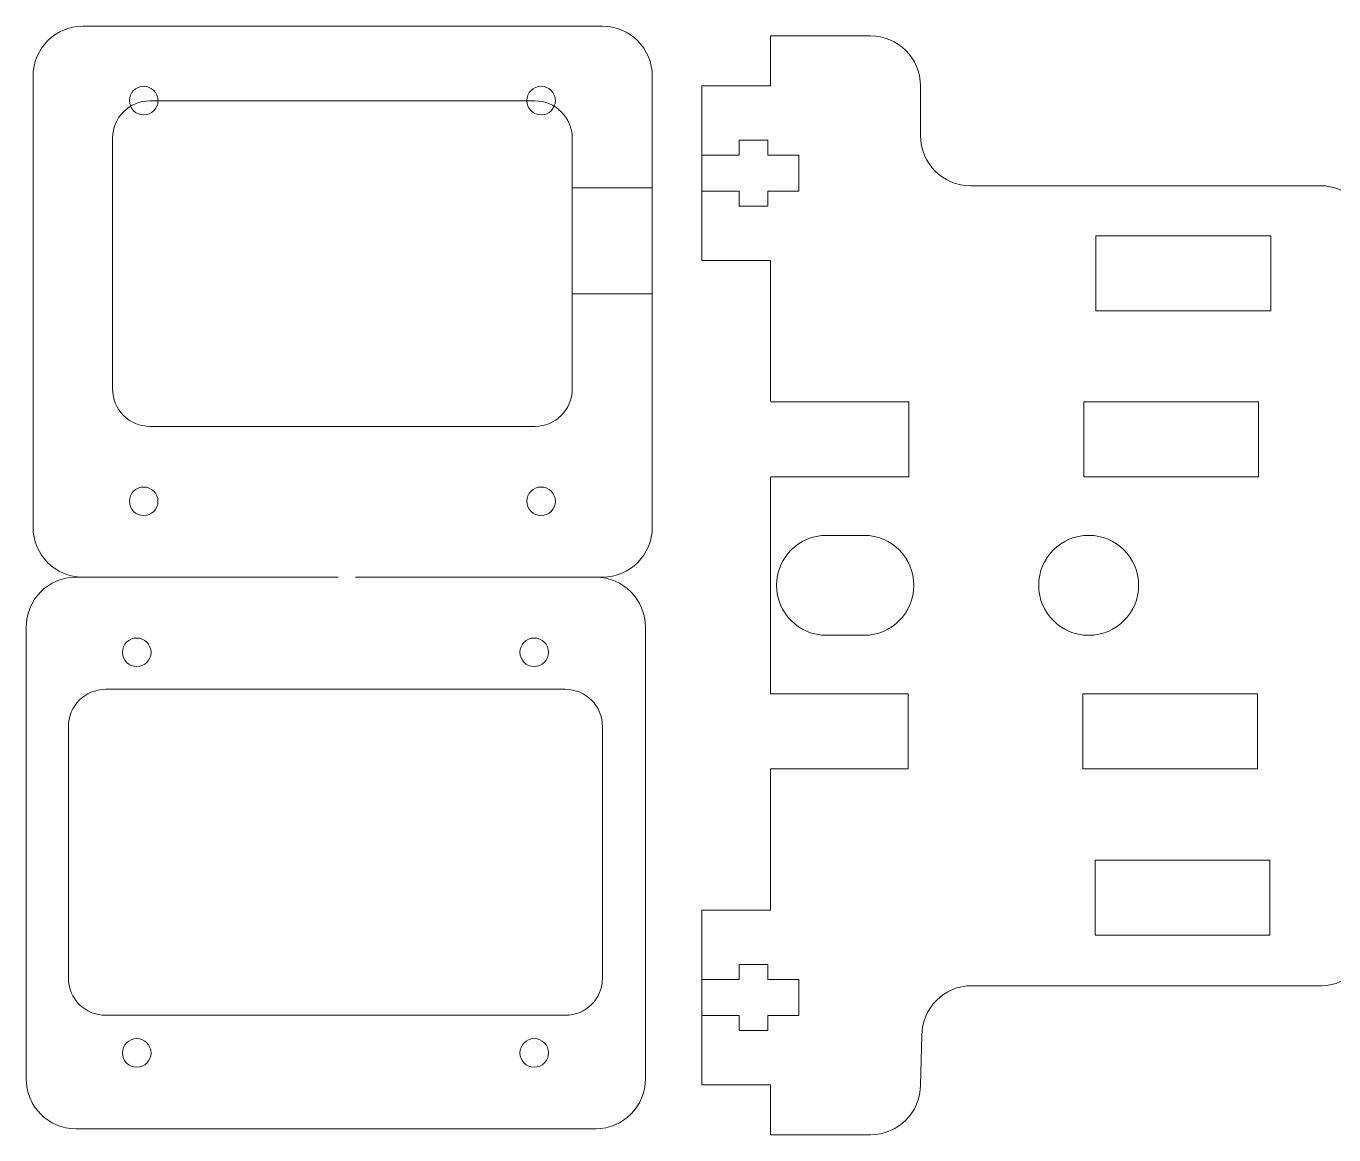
# Model space of a CAD drawing. Header units: inches. Extents: x -10 to 269, y 89 to 239.
# Drawn here: x 13.9 to 119.2, y 101.5 to 190.7 of the extents above; entities that cross this region are included whole.
import ezdxf

# ---------------------------------------------------------------- set-up
doc = ezdxf.new("R2010")
doc.units = ezdxf.units.IN
doc.header["$MEASUREMENT"] = 0
doc.layers.add('LAYER_1_0', color=7, linetype='Continuous')

# ---------------------------------------------------------------- blocks, each defined once
blk = doc.blocks.new('block 2')
at = {"layer": 'LAYER_1_0', "color": 1, "lineweight": 5}
blk.add_open_spline([(23.85, 184.74), (23.85, 184.74), (54.85, 184.74), (54.85, 184.74), (56.5, 184.74), (57.85, 183.39), (57.85, 181.74), (57.85, 181.74), (57.85, 161.54), (57.85, 161.54), (57.85, 159.88), (56.5, 158.54), (54.85, 158.54), (54.85, 158.54), (23.85, 158.54), (23.85, 158.54), (22.19, 158.54), (20.85, 159.88), (20.85, 161.54), (20.85, 161.54), (20.85, 181.74), (20.85, 181.74), (20.85, 183.39), (22.19, 184.74), (23.85, 184.74)], degree=3, knots=[0, 0, 0, 0, 1, 1, 1, 2, 2, 2, 3, 3, 3, 4, 4, 4, 5, 5, 5, 6, 6, 6, 7, 7, 7, 8, 8, 8, 8], dxfattribs=at)
blk = doc.blocks.new('block 3')
at = {"layer": 'LAYER_1_0', "color": 7, "lineweight": 5}
blk.add_open_spline([(59.74, 146.41), (61.95, 146.41), (63.74, 144.6), (63.74, 142.37), (63.74, 142.37), (63.74, 106.04), (63.74, 106.04), (63.74, 103.81), (61.95, 102.01), (59.74, 102.01), (59.74, 102.01), (17.89, 102.01), (17.89, 102.01), (15.68, 102.01), (13.89, 103.81), (13.89, 106.04), (13.89, 106.04), (13.89, 142.37), (13.89, 142.37), (13.89, 144.6), (15.68, 146.41), (17.89, 146.41), (17.89, 146.41), (39.01, 146.41), (39.01, 146.41)], degree=3, knots=[0, 0, 0, 0, 1, 1, 1, 2, 2, 2, 3, 3, 3, 4, 4, 4, 5, 5, 5, 6, 6, 6, 7, 7, 7, 8, 8, 8, 8], dxfattribs=at)
blk = doc.blocks.new('block 4')
at = {"layer": 'LAYER_1_0', "color": 1, "lineweight": 5}
blk.add_open_spline([(17.29, 114.15), (17.29, 112.49), (18.63, 111.15), (20.29, 111.15), (20.29, 111.15), (57.29, 111.15), (57.29, 111.15), (58.95, 111.15), (60.29, 112.49), (60.29, 114.15), (60.29, 114.15), (60.29, 134.38), (60.29, 134.38), (60.29, 136.04), (58.95, 137.38), (57.29, 137.38), (57.29, 137.38), (20.29, 137.38), (20.29, 137.38), (18.63, 137.38), (17.29, 136.04), (17.29, 134.38), (17.29, 134.38), (17.29, 114.15), (17.29, 114.15)], degree=3, knots=[0, 0, 0, 0, 1, 1, 1, 2, 2, 2, 3, 3, 3, 4, 4, 4, 5, 5, 5, 6, 6, 6, 7, 7, 7, 8, 8, 8, 8], dxfattribs=at)
blk = doc.blocks.new('block 5')
at = {"layer": 'LAYER_1_0', "color": 1, "lineweight": 5}
blk.add_open_spline([(56.5, 152.51), (56.5, 153.15), (55.98, 153.66), (55.35, 153.66), (54.71, 153.66), (54.2, 153.15), (54.2, 152.51), (54.2, 151.88), (54.71, 151.36), (55.35, 151.36), (55.98, 151.36), (56.5, 151.88), (56.5, 152.51)], degree=3, knots=[0, 0, 0, 0, 1, 1, 1, 2, 2, 2, 3, 3, 3, 4, 4, 4, 4], dxfattribs=at)
blk = doc.blocks.new('block 6')
at = {"layer": 'LAYER_1_0', "color": 1, "lineweight": 5}
blk.add_open_spline([(24.5, 152.51), (24.5, 153.15), (23.98, 153.66), (23.35, 153.66), (22.71, 153.66), (22.2, 153.15), (22.2, 152.51), (22.2, 151.88), (22.71, 151.36), (23.35, 151.36), (23.98, 151.36), (24.5, 151.88), (24.5, 152.51)], degree=3, knots=[0, 0, 0, 0, 1, 1, 1, 2, 2, 2, 3, 3, 3, 4, 4, 4, 4], dxfattribs=at)
blk = doc.blocks.new('block 7')
at = {"layer": 'LAYER_1_0', "color": 1, "lineweight": 5}
blk.add_open_spline([(24.5, 184.76), (24.5, 185.39), (23.98, 185.91), (23.35, 185.91), (22.71, 185.91), (22.2, 185.39), (22.2, 184.76), (22.2, 184.12), (22.71, 183.61), (23.35, 183.61), (23.98, 183.61), (24.5, 184.12), (24.5, 184.76)], degree=3, knots=[0, 0, 0, 0, 1, 1, 1, 2, 2, 2, 3, 3, 3, 4, 4, 4, 4], dxfattribs=at)
blk = doc.blocks.new('block 8')
at = {"layer": 'LAYER_1_0', "color": 1, "lineweight": 5}
blk.add_open_spline([(56.5, 184.76), (56.5, 185.39), (55.98, 185.91), (55.35, 185.91), (54.71, 185.91), (54.2, 185.39), (54.2, 184.76), (54.2, 184.12), (54.71, 183.61), (55.35, 183.61), (55.98, 183.61), (56.5, 184.12), (56.5, 184.76)], degree=3, knots=[0, 0, 0, 0, 1, 1, 1, 2, 2, 2, 3, 3, 3, 4, 4, 4, 4], dxfattribs=at)
blk = doc.blocks.new('block 9')
at = {"layer": 'LAYER_1_0', "color": 1, "lineweight": 5}
blk.add_open_spline([(55.94, 108.12), (55.94, 108.75), (55.43, 109.27), (54.79, 109.27), (54.16, 109.27), (53.64, 108.75), (53.64, 108.12), (53.64, 107.48), (54.16, 106.97), (54.79, 106.97), (55.43, 106.97), (55.94, 107.48), (55.94, 108.12)], degree=3, knots=[0, 0, 0, 0, 1, 1, 1, 2, 2, 2, 3, 3, 3, 4, 4, 4, 4], dxfattribs=at)
blk = doc.blocks.new('block 10')
at = {"layer": 'LAYER_1_0', "color": 1, "lineweight": 5}
blk.add_open_spline([(23.94, 108.12), (23.94, 108.75), (23.43, 109.27), (22.79, 109.27), (22.16, 109.27), (21.64, 108.75), (21.64, 108.12), (21.64, 107.48), (22.16, 106.97), (22.79, 106.97), (23.43, 106.97), (23.94, 107.48), (23.94, 108.12)], degree=3, knots=[0, 0, 0, 0, 1, 1, 1, 2, 2, 2, 3, 3, 3, 4, 4, 4, 4], dxfattribs=at)
blk = doc.blocks.new('block 11')
at = {"layer": 'LAYER_1_0', "color": 1, "lineweight": 5}
blk.add_open_spline([(23.94, 140.36), (23.94, 141), (23.43, 141.51), (22.79, 141.51), (22.15, 141.51), (21.64, 141), (21.64, 140.36), (21.64, 139.73), (22.15, 139.21), (22.79, 139.21), (23.43, 139.21), (23.94, 139.73), (23.94, 140.36)], degree=3, knots=[0, 0, 0, 0, 1, 1, 1, 2, 2, 2, 3, 3, 3, 4, 4, 4, 4], dxfattribs=at)
blk = doc.blocks.new('block 12')
at = {"layer": 'LAYER_1_0', "color": 1, "lineweight": 5}
blk.add_open_spline([(55.94, 140.36), (55.94, 141), (55.43, 141.51), (54.79, 141.51), (54.16, 141.51), (53.64, 141), (53.64, 140.36), (53.64, 139.73), (54.16, 139.21), (54.79, 139.21), (55.43, 139.21), (55.94, 139.73), (55.94, 140.36)], degree=3, knots=[0, 0, 0, 0, 1, 1, 1, 2, 2, 2, 3, 3, 3, 4, 4, 4, 4], dxfattribs=at)
blk = doc.blocks.new('block 13')
at = {"layer": 'LAYER_1_0', "color": 1, "lineweight": 5}
blk.add_lwpolyline([(57.85, 177.75), (64.3, 177.75)], dxfattribs=at)
blk = doc.blocks.new('block 14')
at = {"layer": 'LAYER_1_0', "color": 1, "lineweight": 5}
blk.add_lwpolyline([(57.85, 169.2), (64.3, 169.2)], dxfattribs=at)
blk = doc.blocks.new('block 39')
at = {"layer": 'LAYER_1_0', "color": 1, "lineweight": 5}
blk.add_open_spline([(103.45, 145.75), (103.45, 147.97), (101.65, 149.77), (99.43, 149.77), (97.21, 149.77), (95.41, 147.97), (95.41, 145.75), (95.41, 143.53), (97.21, 141.73), (99.43, 141.73), (101.65, 141.73), (103.45, 143.53), (103.45, 145.75)], degree=3, knots=[0, 0, 0, 0, 1, 1, 1, 2, 2, 2, 3, 3, 3, 4, 4, 4, 4], dxfattribs=at)
blk = doc.blocks.new('block 40')
at = {"layer": 'LAYER_1_0', "color": 1, "lineweight": 5}
blk.add_open_spline([(81.34, 141.73), (83.56, 141.73), (85.36, 143.53), (85.36, 145.75)], degree=3, dxfattribs=at)
blk = doc.blocks.new('block 41')
at = {"layer": 'LAYER_1_0', "color": 1, "lineweight": 5}
blk.add_open_spline([(85.36, 145.75), (85.36, 147.97), (83.56, 149.77), (81.34, 149.77)], degree=3, dxfattribs=at)
blk = doc.blocks.new('block 42')
at = {"layer": 'LAYER_1_0', "color": 1, "lineweight": 5}
blk.add_lwpolyline([(114.02, 123.64), (99.95, 123.64), (99.95, 117.61), (114.02, 117.61), (114.02, 123.64)], dxfattribs=at)
blk = doc.blocks.new('block 43')
at = {"layer": 'LAYER_1_0', "color": 1, "lineweight": 5}
blk.add_lwpolyline([(113.03, 130.98), (113.03, 137.01), (98.96, 137.01), (98.96, 130.98), (113.03, 130.98)], dxfattribs=at)
blk = doc.blocks.new('block 44')
at = {"layer": 'LAYER_1_0', "color": 1, "lineweight": 5}
blk.add_lwpolyline([(114.09, 167.85), (114.09, 173.88), (100.02, 173.88), (100.02, 167.85), (114.09, 167.85)], dxfattribs=at)
blk = doc.blocks.new('block 45')
at = {"layer": 'LAYER_1_0', "color": 1, "lineweight": 5}
blk.add_lwpolyline([(113.1, 160.51), (99.03, 160.51), (99.03, 154.48), (113.1, 154.48), (113.1, 160.51)], dxfattribs=at)
blk = doc.blocks.new('block 46')
at = {"layer": 'LAYER_1_0', "color": 1, "lineweight": 5}
blk.add_open_spline([(78.32, 149.77), (76.1, 149.77), (74.3, 147.97), (74.3, 145.75), (74.3, 143.53), (76.1, 141.73), (78.32, 141.73)], degree=3, knots=[0, 0, 0, 0, 1, 1, 1, 2, 2, 2, 2], dxfattribs=at)
blk = doc.blocks.new('block 47')
at = {"layer": 'LAYER_1_0', "color": 1, "lineweight": 5}
blk.add_lwpolyline([(81.38, 149.77), (78.23, 149.77)], dxfattribs=at)
blk = doc.blocks.new('block 48')
at = {"layer": 'LAYER_1_0', "color": 1, "lineweight": 5}
blk.add_lwpolyline([(81.34, 141.73), (78.04, 141.73)], dxfattribs=at)
blk = doc.blocks.new('block 49')
at = {"layer": 'LAYER_1_0', "color": 7, "lineweight": 5}
blk.add_open_spline([(68.3, 185.95), (68.3, 185.95), (68.3, 171.88), (68.3, 171.88), (68.3, 171.88), (73.82, 171.88), (73.82, 171.88), (73.82, 171.88), (73.82, 160.57), (73.82, 160.57), (73.82, 160.57), (73.83, 160.51), (73.83, 160.51), (73.83, 160.51), (84.96, 160.51), (84.96, 160.51), (84.96, 160.51), (84.96, 154.48), (84.96, 154.48), (84.96, 154.48), (73.83, 154.48), (73.83, 154.48), (73.83, 154.48), (73.82, 154.39), (73.82, 154.39), (73.82, 154.39), (73.82, 137.01), (73.82, 137.01), (73.82, 137.01), (84.89, 137.01), (84.89, 137.01), (84.89, 137.01), (84.89, 130.98), (84.89, 130.98), (84.89, 130.98), (73.82, 130.98), (73.82, 130.98), (73.82, 130.98), (73.82, 119.62), (73.82, 119.62), (73.82, 119.62), (68.3, 119.62), (68.3, 119.62), (68.3, 119.62), (68.3, 105.55), (68.3, 105.55), (68.3, 105.55), (73.82, 105.55), (73.82, 105.55), (73.82, 105.55), (73.82, 101.53), (73.82, 101.53), (73.82, 101.53), (81.86, 101.53), (81.86, 101.53), (84.09, 101.53), (85.89, 103.33), (85.89, 105.55), (85.89, 105.55), (86, 109.51), (86, 109.51), (86, 111.73), (87.8, 113.53), (90.02, 113.53), (90.02, 113.53), (118.17, 113.53), (118.17, 113.53), (120.39, 113.53), (122.07, 115.39), (122.07, 117.61), (122.07, 117.61), (122.07, 173.89), (122.07, 173.89), (122.07, 176.11), (120.28, 177.91), (118.06, 177.91), (118.06, 177.91), (89.91, 177.91), (89.91, 177.91), (87.69, 177.91), (85.89, 179.71), (85.89, 181.93), (85.89, 181.93), (85.89, 185.95), (85.89, 185.95), (85.89, 188.17), (84.09, 189.96), (81.86, 189.96), (81.86, 189.96), (73.82, 189.96), (73.82, 189.96), (73.82, 189.96), (73.82, 185.95), (73.82, 185.95), (73.82, 185.95), (68.3, 185.95), (68.3, 185.95)], degree=3, knots=[0, 0, 0, 0, 1, 1, 1, 2, 2, 2, 3, 3, 3, 4, 4, 4, 5, 5, 5, 6, 6, 6, 7, 7, 7, 8, 8, 8, 9, 9, 9, 10, 10, 10, 11, 11, 11, 12, 12, 12, 13, 13, 13, 14, 14, 14, 15, 15, 15, 16, 16, 16, 17, 17, 17, 18, 18, 18, 19, 19, 19, 20, 20, 20, 21, 21, 21, 22, 22, 22, 23, 23, 23, 24, 24, 24, 25, 25, 25, 26, 26, 26, 27, 27, 27, 28, 28, 28, 29, 29, 29, 30, 30, 30, 31, 31, 31, 32, 32, 32, 32], dxfattribs=at)
blk = doc.blocks.new('block 59')
at = {"layer": 'LAYER_1_0', "color": 7, "lineweight": 5}
blk.add_open_spline([(40.41, 146.41), (40.41, 146.41), (60.3, 146.41), (60.3, 146.41), (62.51, 146.41), (64.3, 148.21), (64.3, 150.44), (64.3, 150.44), (64.3, 186.72), (64.3, 186.72), (64.3, 188.94), (62.51, 190.75), (60.3, 190.75), (60.3, 190.75), (18.44, 190.75), (18.44, 190.75), (16.24, 190.75), (14.44, 188.94), (14.44, 186.72), (14.44, 186.72), (14.44, 150.44), (14.44, 150.44), (14.44, 148.21), (16.24, 146.41), (18.44, 146.41)], degree=3, knots=[0, 0, 0, 0, 1, 1, 1, 2, 2, 2, 3, 3, 3, 4, 4, 4, 5, 5, 5, 6, 6, 6, 7, 7, 7, 8, 8, 8, 8], dxfattribs=at)
blk = doc.blocks.new('block 60')
at = {"layer": 'LAYER_1_0', "color": 1, "lineweight": 5}
blk.add_lwpolyline([(68.3, 114.03), (71.3, 114.03), (71.3, 115.23), (73.6, 115.23), (73.6, 114.03), (76.1, 114.03), (76.1, 111.13), (73.6, 111.13), (73.6, 109.93), (71.3, 109.93), (71.3, 111.13), (68.3, 111.13)], dxfattribs=at)
blk = doc.blocks.new('block 61')
at = {"layer": 'LAYER_1_0', "color": 1, "lineweight": 5}
blk.add_lwpolyline([(68.3, 180.37), (71.3, 180.37), (71.3, 181.57), (73.6, 181.57), (73.6, 180.37), (76.1, 180.37), (76.1, 177.46), (73.6, 177.46), (73.6, 176.26), (71.3, 176.26), (71.3, 177.46), (68.3, 177.46)], dxfattribs=at)

msp = doc.modelspace()

# ---------------------------------------------------------------- block references
at = {"layer": 'LAYER_1_0'}
for name in ['block 59', 'block 49', 'block 7', 'block 8', 'block 2', 'block 61', 'block 13', 'block 44', 'block 14', 'block 45', 'block 6', 'block 5', 'block 46', 'block 47', 'block 41', 'block 39', 'block 3', 'block 40', 'block 11', 'block 12', 'block 48', 'block 4', 'block 43', 'block 42', 'block 60', 'block 10', 'block 9']:
    msp.add_blockref(name, (0, 0), dxfattribs=at)

doc.saveas('drawing.dxf')
